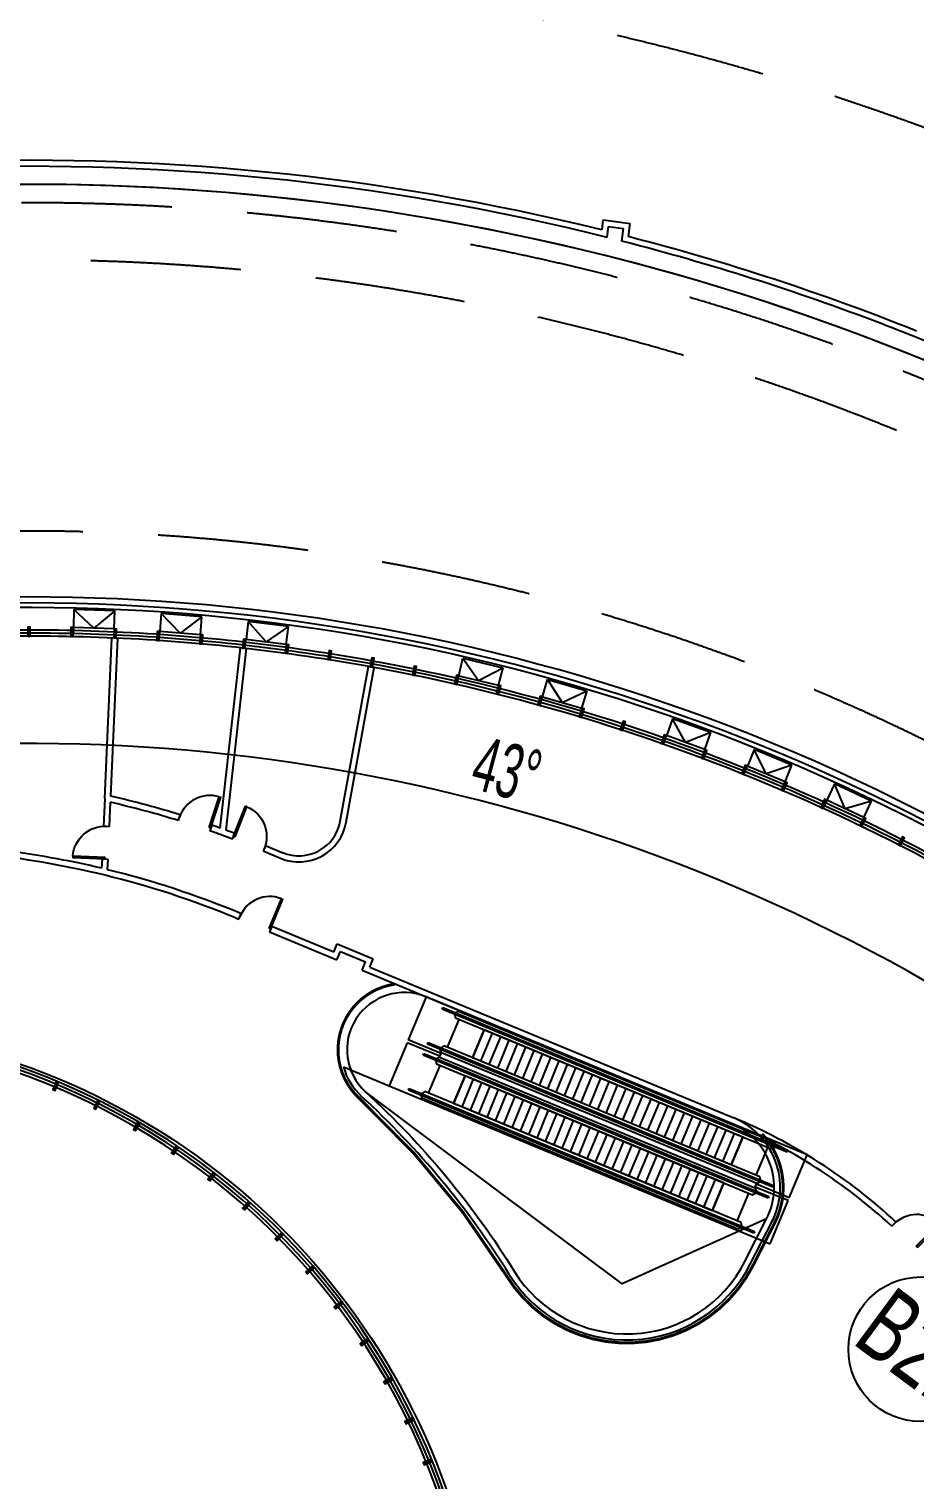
# Model space of a CAD drawing. Extents: x 36903891 to 38126251, y 2073392 to 2924740.
# Drawn here: x 37111160 to 37140593, y 2322325 to 2370501 of the extents above; entities that cross this region are included whole.
import ezdxf
from ezdxf.enums import TextEntityAlignment as Align
from ezdxf.xclip import XClip

# ---------------------------------------------------------------- set-up
doc = ezdxf.new("R2010")
doc.units = 0
doc.header["$LTSCALE"] = 1000
doc.header["$XCLIPFRAME"] = 0
for name, pattern in [('CENTER', [2, 1.25, -0.25, 0.25, -0.25]), ('CENTER2', [28.575, 19.05, -3.175, 3.175, -3.175]), ('HIDDEN', [0.375, 0.25, -0.125])]:
    doc.linetypes.add(name, pattern=pattern)
doc.layers.get('0').update_dxf_attribs({"color": 8})
doc.layers.get('Defpoints').update_dxf_attribs({"color": 8})
for name, color, linetype in [('#幕墙线-平面', 8, 'Continuous'), ('#标注', 8, 'Continuous'), ('#虚线', 8, 'HIDDEN'), ('#轴线', 8, 'CENTER2'), ('A-AL', 8, 'Continuous'), ('A-FLOR', 8, 'Continuous'), ('A-GRID', 8, 'CENTER'), ('A-STRS-HRAL', 8, 'Continuous'), ('DIM', 8, 'Continuous'), ('周边建筑', 8, 'Continuous')]:
    doc.layers.add(name, color=color, linetype=linetype)
doc.styles.add('#文字', font='jrs.shx', dxfattribs={"width": 0.7, "bigfont": 'hztxt.shx'})
doc.styles.add('JHZX', font='jrs.shx', dxfattribs={"width": 0.6, "bigfont": 'jhz.shx'})
doc.dimstyles.new('JZBZ-600', dxfattribs={"dimscale": 600, "dimtxt": 3, "dimasz": 1.5, "dimexe": 1, "dimexo": 1, "dimgap": 0.5, "dimtad": 1, "dimdec": 0, "dimdsep": 46, "dimtxsty": 'JHZX', "dimblk1": 'ARCHTICK', "dimblk2": 'ARCHTICK', "dimsah": 1, "dimcen": 0, "dimclrd": 1, "dimclre": 1, "dimclrt": 2, "dimadec": 1, "dimazin": 2, "dimtfac": 1, "dimtdec": 0, "dimtix": 1, "dimtmove": 0, "dimatfit": 3, "dimfxl": 1, "dimtolj": 1, "dimlwd": -1, "dimlwe": -1, "dimarcsym": 1})

# ---------------------------------------------------------------- blocks, each defined once
blk = doc.blocks.new('_ARCHTICK')
at = {"color": 0, "linetype": 'ByBlock', "const_width": 0.15}
blk.add_lwpolyline([(-0.5, -0.5), (0.5, 0.5)], dxfattribs=at)
blk = doc.blocks.new('*D141')
at = {"layer": '#标注', "transparency": 16777216}
for p, q in [((36773745, 2978814), (36773858, 2977820)), ((36816612, 2967327), (36816018, 2966523))]:
    blk.add_line(p, q, dxfattribs=at)
blk.add_arc((36780599, 2918657), 60146, 53.5, 96.5, dxfattribs=at)
at = {"layer": 'Defpoints', "color": 0, "transparency": 16777216}
for p in [(36773677, 2979410), (36803292, 2974358), (36816969, 2967810), (36780599, 2918657)]:
    blk.add_point(p, dxfattribs=at)
at = {"layer": '#标注', "transparency": 16777216, "xscale": 900, "yscale": 900, "zscale": 900}
for p, rotation in [((36773790, 2978416), 186.5000000000036), ((36816375, 2967006), 323.5000000000718)]:
    blk.add_blockref('_ARCHTICK', p, dxfattribs=dict(at, rotation=rotation))
at = {"layer": '#标注', "transparency": 16777216, "insert": (36796476, 2977913), "char_height": 1800, "attachment_point": 5, "rotation": 345, "style": 'JHZX'}
blk.add_mtext('\\A1;43°', dxfattribs=at)
blk = doc.blocks.new('*D53')
at = {"layer": '#标注', "transparency": 16777216}
for p, q in [((36709851, 3021595), (36719200, 3007992)), ((36869683, 3006201), (36857910, 2994633))]:
    blk.add_line(p, q, dxfattribs=at)
blk.add_arc((36780595, 2918663), 108993, 44.49706, 124.5, dxfattribs=at)
at = {"layer": 'Defpoints', "color": 0, "transparency": 16777216}
for p in [(36709511, 3022089), (36815783, 3021819), (36870111, 3006621), (36780595, 2918663)]:
    blk.add_point(p, dxfattribs=at)
at = {"layer": '#标注', "transparency": 16777216, "xscale": 900, "yscale": 900, "zscale": 900}
for p, rotation in [((36718860, 3008487), 214.4999999999928), ((36858338, 2995053), 314.497058791603)]:
    blk.add_blockref('_ARCHTICK', p, dxfattribs=dict(at, rotation=rotation))
at = {"layer": '#标注', "transparency": 16777216, "insert": (36791159, 3028348), "char_height": 1800, "attachment_point": 5, "rotation": 354.4985, "style": 'JHZX'}
blk.add_mtext('\\A1;80°', dxfattribs=at)
blk = doc.blocks.new('*U51')
blk.add_line((0, -20), (0, 0))
blk.add_circle((0, -24), 4)
at = {"style": 'JHZX', "width": 0.75}
blk.add_attdef('AXES', text='', height=4, dxfattribs=at).set_placement((0, -24), align=Align.MIDDLE_CENTER)
blk = doc.blocks.new('DOTE-11')
at = {"layer": '#虚线', "ltscale": 20}
for radius, start, end in [(101500, 53.5, 124.5), (93700, 53.5, 124.5), (85900, 53.5, 124.5), (78100, 53.5, 124.5), (76200, 56.5, 92.5005), (67200, 56.5, 92.5005)]:
    blk.add_arc((36780599, 2918657), radius, start, end, dxfattribs=at)
at = {"layer": '#轴线'}
for radius, end in [(146600, 183.99981), (138800, 210.18842), (130400, 210.32938), (127950, 210.37401)]:
    blk.add_arc((36780599, 2918657), radius, 324.5, end, dxfattribs=at)
blk = doc.blocks.new('A$C80b62fe7')
at = {"layer": '#幕墙线-平面'}
for radius, start, end in [(128529, 333.50225, 195.7758), (127529, 333.53985, 195.7884)]:
    blk.add_arc((71052, 188867), radius, start, end, dxfattribs=at)
blk = doc.blocks.new('DASWQE')
at = {"layer": 'DIM', "ltscale": 10}
blk.add_blockref('A$C80b62fe7', (-71047, -188863), dxfattribs=at)
blk = doc.blocks.new('123')
at = {"layer": '周边建筑'}
for p, q in [((34970876, 2912113), (34970957, 2912442)), ((34970957, 2912442), (34971831, 2912224)), ((34971015, 2911847), (34971103, 2912199)), ((34971103, 2912199), (34971588, 2912078)), ((34971486, 2911670), (34971588, 2912078)), ((34971723, 2911793), (34971831, 2912224))]:
    blk.add_line(p, q, dxfattribs=at)
blk.add_lwpolyline([(34994768, 2952551, -0.066668), (35023206, 2934936, -0.432715), (35023979, 2923298), (35002575, 2900345, -0.3894), (34991787, 2899506, 0.164544), (34944222, 2916271)], format="xyb", dxfattribs=at)
for centre, radius, start, end in [((34943222, 2837577), 79300, 69.48328, 86.13558), ((34943222, 2837577), 79500, 69.6448, 86.00084), ((34943222, 2837577), 78700, 53.84029, 89.27195), ((34943222, 2837577), 79500, 61.72709, 68.99173), ((34943222, 2837577), 79300, 62.58674, 69.11954), ((34943223, 2837578), 79299, 60.29999, 62.58675)]:
    blk.add_arc(centre, radius, start, end, dxfattribs=at)
blk = doc.blocks.new('smg')
blk.add_lwpolyline([(-40, 200), (-40, -100), (40, -100), (40, 200)], close=True)
blk.add_lwpolyline([(0, -100), (0, 200)])
blk = doc.blocks.new('danyuan1')
at = {"layer": 'A-AL'}
for p, rotation in [((-8275, 2291), 169.7142857143211), ((-6867, 2019), 168.428571428614), ((-5465, 1716), 167.1428571428847), ((-4071, 1381), 165.8571428571781), ((-2685, 1015), 164.5714285714549), ((-1307, 618), 163.2857142857502), ((62, 190), 162.0000000000363)]:
    blk.add_blockref('smg', p, dxfattribs=dict(at, rotation=rotation))
blk = doc.blocks.new('shangxuechuang')
at = {"layer": '周边建筑'}
for points in [[(-254, 543), (974, 1118)], [(-254, 543), (614, 287), (974, 1118)], [(974, 1118), (1222, 572)], [(0, 0), (-254, 543)], [(0, 0), (1228, 575)]]:
    blk.add_lwpolyline(points, dxfattribs=at)
blk = doc.blocks.new('$DorLib2D$00000001')
for p, q in [((0.45, 0.975), (0.5, 0.975)), ((0.45, 0), (0.45, 0.975)), ((0.5, 0), (0.5, 0.975)), ((0.5, 0), (0.45, 0))]:
    blk.add_line(p, q)
blk.add_arc((0.475, 0), 0.975, 91.4693, 180)
blk = doc.blocks.new('A$C216ef243')
at = {"layer": '周边建筑'}
for p, q in [((2519, 58312), (2758, 63640)), ((2722, 58387), (2958, 63631)), ((6358, 57324), (7033, 63311)), ((6552, 57254), (7231, 63288)), ((10343, 57554), (11276, 62694)), ((10540, 57518), (11472, 62658)), ((2519, 58312), (2477, 57392)), ((2677, 57384), (2713, 58184)), ((2477, 57392), (2677, 57384)), ((4965, 57577), (5027, 57767)), ((6073, 57424), (6011, 57234)), ((6762, 56964), (6836, 57150)), ((7859, 56747), (7786, 56560)), ((7799, 56555), (8353, 56325)), ((7876, 56739), (8430, 56510)), ((2428, 56294), (2415, 55994)), ((2628, 56285), (2428, 56294)), ((2613, 55946), (2628, 56285)), ((7050, 54484), (6958, 54522)), ((6973, 54299), (7050, 54484)), ((6881, 54337), (6973, 54299)), ((8066, 54063), (7990, 53878)), ((10125, 53210), (8066, 54063)), ((7990, 53878), (10233, 52949)), ((10125, 53210), (10240, 53487)), ((10240, 53487), (11441, 52990)), ((10233, 52949), (10348, 53226)), ((10348, 53226), (11179, 52882)), ((11065, 52604), (11179, 52882)), ((11065, 52604), (23337, 47521)), ((11326, 52713), (11441, 52990)), ((11326, 52713), (23414, 47706)), ((13195, 51722), (12603, 50292)), ((25852, 46479), (13195, 51722)), ((13724, 51314), (13747, 51369)), ((25190, 46564), (13724, 51314)), ((13747, 51369), (25213, 46620)), ((14139, 51141), (14169, 51022)), ((14162, 51197), (14275, 51243)), ((14275, 51243), (24751, 46904)), ((13909, 50047), (14291, 50971)), ((14169, 51022), (24669, 46673)), ((14740, 49703), (15123, 50627)), ((15123, 50627), (14740, 49703)), ((23715, 47068), (15123, 50627)), ((12564, 50199), (11972, 48769)), ((13655, 49748), (12564, 50199)), ((13693, 49840), (12603, 50292)), ((13242, 50151), (13265, 50207)), ((24708, 45402), (13242, 50151)), ((13265, 50207), (24731, 45457)), ((15017, 49588), (15400, 50512)), ((15294, 49473), (15677, 50397)), ((15572, 49359), (15954, 50283)), ((15849, 49244), (16231, 50168)), ((13093, 49791), (13116, 49847)), ((24559, 45042), (13093, 49791)), ((13116, 49847), (24582, 45097)), ((13532, 49674), (13644, 49721)), ((13644, 49721), (13704, 49867)), ((13644, 49721), (24120, 45382)), ((13704, 49867), (13658, 49979)), ((13786, 50098), (13681, 50035)), ((24180, 45528), (13704, 49867)), ((24286, 45749), (13786, 50098)), ((23332, 46144), (14740, 49703)), ((16126, 49129), (16509, 50053)), ((16403, 49014), (16786, 49938)), ((16680, 48899), (17063, 49823)), ((16957, 48785), (17340, 49709)), ((10445, 49402), (11972, 48769)), ((13278, 48525), (13661, 49449)), ((13509, 49619), (13538, 49500)), ((13538, 49500), (24038, 45150)), ((17235, 48670), (17617, 49594)), ((17512, 48555), (17894, 49479)), ((17789, 48440), (18172, 49364)), ((18066, 48325), (18449, 49249)), ((11972, 48769), (24629, 43527)), ((12612, 48629), (12635, 48684)), ((12635, 48684), (24101, 43935)), ((14109, 48181), (14492, 49104)), ((14492, 49104), (14109, 48181)), ((14387, 48066), (14769, 48990)), ((23084, 45545), (14492, 49104)), ((14664, 47951), (15046, 48875)), ((14941, 47836), (15324, 48760)), ((18343, 48211), (18726, 49134)), ((18620, 48096), (19003, 49020)), ((18898, 47981), (19280, 48905)), ((19175, 47866), (19557, 48790)), ((19452, 47751), (19835, 48675)), ((24078, 43879), (12612, 48629)), ((13074, 48344), (13027, 48457)), ((13155, 48576), (13050, 48512)), ((23550, 44005), (13074, 48344)), ((23656, 44226), (13155, 48576)), ((22702, 44622), (14109, 48181)), ((15218, 47721), (15601, 48645)), ((15495, 47606), (15878, 48530)), ((15772, 47492), (16155, 48416)), ((16050, 47377), (16432, 48301)), ((16327, 47262), (16709, 48186)), ((19729, 47637), (20112, 48560)), ((20006, 47522), (20389, 48446)), ((20283, 47407), (20666, 48331)), ((20561, 47292), (20943, 48216)), ((16604, 47147), (16987, 48071)), ((16881, 47032), (17264, 47956)), ((17158, 46918), (17541, 47842)), ((17435, 46803), (17818, 47727)), ((20838, 47177), (21220, 48101)), ((21115, 47063), (21498, 47986)), ((21392, 46948), (21775, 47872)), ((21669, 46833), (22052, 47757)), ((17713, 46688), (18095, 47612)), ((17990, 46573), (18372, 47497)), ((18267, 46458), (18650, 47382)), ((18544, 46344), (18927, 47268)), ((21946, 46718), (22329, 47642)), ((22224, 46603), (22606, 47527)), ((22501, 46489), (22883, 47412)), ((22778, 46374), (23161, 47298)), ((18821, 46229), (19204, 47153)), ((19098, 46114), (19481, 47038)), ((19376, 45999), (19758, 46923)), ((19653, 45884), (20035, 46808)), ((23055, 46259), (23438, 47183)), ((23332, 46144), (23715, 47068)), ((23715, 47068), (23332, 46144)), ((24669, 46673), (24774, 46736)), ((24751, 46904), (24797, 46792)), ((19930, 45770), (20313, 46693)), ((20207, 45655), (20590, 46579)), ((20484, 45540), (20867, 46464)), ((20761, 45425), (21144, 46349)), ((24164, 45800), (24546, 46724)), ((25213, 46620), (25190, 46564)), ((25260, 45049), (25852, 46479)), ((21039, 45310), (21421, 46234)), ((21316, 45196), (21698, 46119)), ((21593, 45081), (21976, 46005)), ((21870, 44966), (22253, 45890)), ((22147, 44851), (22530, 45775)), ((22424, 44736), (22807, 45660)), ((22702, 44622), (23084, 45545)), ((23084, 45545), (22702, 44622)), ((24120, 45382), (24180, 45528)), ((24120, 45382), (24166, 45269)), ((25222, 44957), (24131, 45408)), ((25260, 45049), (24169, 45501)), ((24293, 45574), (24180, 45528)), ((24316, 45630), (24286, 45749)), ((24731, 45457), (24708, 45402)), ((23533, 44277), (23916, 45201)), ((24038, 45150), (24143, 45214)), ((24582, 45097), (24559, 45042)), ((24629, 43527), (25222, 44957)), ((23662, 44052), (23550, 44005)), ((23685, 44107), (23656, 44226)), ((23962, 42843), (24685, 44261)), ((24101, 43935), (24078, 43879)), ((28663, 44104), (28804, 44247))]:
    blk.add_line(p, q, dxfattribs=at)
at = {"layer": '周边建筑', "const_width": 100}
blk.add_lwpolyline([(12156, 52144, 0.633272), (10983, 48344, -0.068663), (15870, 42453, 0.584227), (24051, 42797), (24774, 44216, 0.315822), (24355, 47173)], format="xyb", dxfattribs=at)
at = {"layer": '周边建筑', "ltscale": 2}
blk.add_lwpolyline([(23337, 47521), (13195, 51722, 0.839346), (11185, 48565, -0.068663), (16124, 42611, 0.584227), (23784, 42933), (24506, 44352, 0.437409)], format="xyb", close=True, dxfattribs=at)
blk.add_lwpolyline([(-33113, 45655, -0.205425), (-1792, 49961, -0.341409), (15176, 27370)], format="xyb", dxfattribs=at)
at = {"layer": '周边建筑'}
blk.add_lwpolyline([(10638, 49455, 0.140209), (11185, 48565, -0.068663), (16124, 42611, 0.584227), (23784, 42933), (24506, 44352, 0.437409), (23337, 47521)], format="xyb", dxfattribs=at)
blk.add_lwpolyline([(24506, 44352), (19706, 42193), (11185, 48565)], dxfattribs=at)
at = {"layer": '周边建筑', "ltscale": 5}
for radius, start, end in [(65000, 322.26362, 219.12201), (64800, 52.83684, 94.5)]:
    blk.add_arc((0, 0), radius, start, end, dxfattribs=at)
at = {"layer": '周边建筑', "ltscale": 2}
blk.add_arc((0, 0), 64650, 52.8353, 94.5, dxfattribs=at)
at = {"layer": '周边建筑'}
for centre, radius, start, end in [((0, 0), 63900, 87.42857, 91.28571), ((0, 0), 63800, 87.42857, 91.28571), ((0, 0), 63700, 87.42857, 91.28571), ((0, 0), 63700, 83.57143, 87.42857), ((0, 0), 63800, 83.57143, 87.42857), ((0, 0), 63900, 83.57143, 87.42857), ((0, 0), 63700, 79.71429, 83.57143), ((0, 0), 63800, 79.71429, 83.57143), ((0, 0), 63900, 79.71429, 83.57143), ((0, 0), 63700, 53.46118, 79.71429), ((0, 0), 63800, 53.46118, 79.71429), ((0, 0), 63900, 53.46118, 79.71429), ((-4561, 26713), 32500, 72.8405, 77.0497), ((-4561, 26713), 32300, 72.8465, 76.9847), ((-4561, 26713), 32500, 70.3677, 70.9011), ((8965, 57804), 1600, 247.5, 349.7143), ((8965, 57804), 1400, 247.5, 349.7143), ((-4561, 26713), 32300, 70.1444, 70.8951), ((-4561, 26713), 32300, 69.4778, 70.1444), ((-4561, 26713), 32500, 69.4718, 70.0052), ((-4561, 26713), 29900, 76.3686, 83.4804), ((-4561, 26713), 30100, 76.5996, 83.1482), ((-4561, 26713), 32300, 67.5, 67.5264), ((-4561, 26713), 32500, 67.5, 67.5324), ((-4561, 26713), 30100, 67.5, 76.2118), ((-4561, 26713), 29900, 67.5, 76.3686), ((-7922, 27689), 22800, 331.983, 74.6112), ((-7922, 27689), 22900, 331.983, 74.6112), ((-7922, 27689), 23000, 331.983, 74.6112), ((12468, 49967), 2100, 195.6078, 227.5331), ((-7922, 27689), 28100, 31.8214, 47.5331), ((22457, 45396), 2500, 333, 67.5), ((16487, 30984), 18100, 47.119, 67.5), ((16487, 30984), 17900, 47.1385, 67.5), ((19863, 44931), 4600, 211.8214, 333)]:
    blk.add_arc(centre, radius, start, end, dxfattribs=at)
for name, p, rotation in [('danyuan1', (0, 63700), 18), ('danyuan1', (9965, 62916), 9), ('shangxuechuang', (14280, 62386), 321.4285714285845), ('shangxuechuang', (17065, 61683), 318.8571428571422), ('danyuan1', (28919, 56757), 351), ('smg', (872, 48725), 337.3141002554268), ('smg', (2236, 48101), 333.5446410769346), ('smg', (3555, 47390), 329.7751818984424), ('smg', (4826, 46592), 326.0057227199502), ('smg', (6041, 45713), 322.236263541458), ('smg', (7196, 44756), 318.4668043629657), ('smg', (8285, 43726), 314.6973451844735), ('smg', (9304, 42626), 310.9278860059814), ('smg', (10249, 41461), 307.1584268274891), ('smg', (11115, 40236), 303.3889676489969), ('smg', (11899, 38958), 299.6195084705045), ('smg', (12597, 37630), 295.8500492920124), ('smg', (13206, 36260), 292.0805901135201)]:
    blk.add_blockref(name, p, dxfattribs=dict(at, rotation=rotation))
at = {"layer": '周边建筑', "xscale": -1}
for p, rotation in [((2831, 63937), 23.1428571428577), ((5697, 63746), 20.57142857141531), ((8551, 63426), 18.00000000000009), ((22451, 59933), 5.142857142857123), ((25117, 58865), 2.571428571414655), ((27733, 57679), 359.9999999999995)]:
    blk.add_blockref('shangxuechuang', p, dxfattribs=dict(at, rotation=rotation))
at = {"layer": '周边建筑'}
blk.add_blockref('danyuan1', (19684, 60582), dxfattribs=at)
at = {"layer": '周边建筑', "zscale": 200}
for p, xscale, yscale, rotation in [((5519, 57501), -1100, -1100, 161.8708068795933), ((7311, 56855), 1100, -1100, 158.5021118921291), ((2553, 56839), -1100, 1100, 87.42857142872894), ((7520, 54181), 1100, 1100, 337.5000000010957), ((29125, 43789), -1100, -1100, 135.3777008817245)]:
    blk.add_blockref('$DorLib2D$00000001', p, dxfattribs=dict(at, xscale=xscale, yscale=yscale, rotation=rotation))
blk = doc.blocks.new('CXVFG')
at = {"rotation": 6.500002316919359}
blk.add_blockref('123', (4896998.1, -4785198.4), dxfattribs=at)
at = {"layer": '周边建筑'}
blk.add_blockref('A$C216ef243', (39294377.2, 1989825.2), dxfattribs=at)
blk = doc.blocks.new('ZW-5001')
at = {"layer": '#标注'}
ref = blk.add_blockref('*U51', (36818786, 2970264.6), dxfattribs=dict(at, xscale=600.0000000000002, yscale=600.0000000000002, rotation=323.5000001425443))
ref.add_attrib('AXES', 'B21', dxfattribs={"layer": '0', "height": 2400, "rotation": 323.5, "style": '#文字', "width": 0.7}).set_placement((36810220.6, 2958689.1), align=Align.MIDDLE_CENTER)
for base, center, p1, p2, picture, middle in [((36815783.2, 3021819.5), (36780594.8, 2918662.6), (36870111.4, 3006621.3), (36709511.5, 3022089.5), '*D53', (36791159.2, 3028348.4)), ((36803291.6, 2974357.5), (36780598.5, 2918657.2), (36816969.4, 2967809.6), (36773676.6, 2979409.8), '*D141', (36796476, 2977912.6))]:
    dim = blk.add_angular_dim_3p(base=base, center=center, p1=p1, p2=p2, dimstyle='JZBZ-600', override={"dimclrd": 256, "dimclre": 256, "dimclrt": 256}, dxfattribs=at)
    dim.commit()
    dim.dimension.update_dxf_attribs({"geometry": picture, "text_midpoint": middle})
blk = doc.blocks.new('FDGFH')
at = {"layer": 'A-FLOR'}
blk.add_blockref('ZW-5001', (-36780599, -2918657), dxfattribs=at)
at = {"layer": 'A-GRID'}
blk.add_blockref('DOTE-11', (-36780599, -2918657), dxfattribs=at)
blk = doc.blocks.new('JUTEWR')
at = {"layer": 'A-STRS-HRAL'}
blk.add_blockref('DASWQE', (36747505, 2929437), dxfattribs=at)
at = {"layer": 'DIM'}
for name, p in [('FDGFH', (36747510, 2929431)), ('CXVFG', (-2546868, 939616))]:
    blk.add_blockref(name, p, dxfattribs=at)

msp = doc.modelspace()

# ---------------------------------------------------------------- block references
at = {"layer": 'DIM'}
ref = msp.add_blockref('JUTEWR', (363648.3, -642797.5), dxfattribs=at)
XClip(ref).set_block_clipping_path([(36540243.0880557299, 2702892.0700622862), (36938694.1744792983, 3117037.741362222)])

doc.saveas('drawing.dxf')
